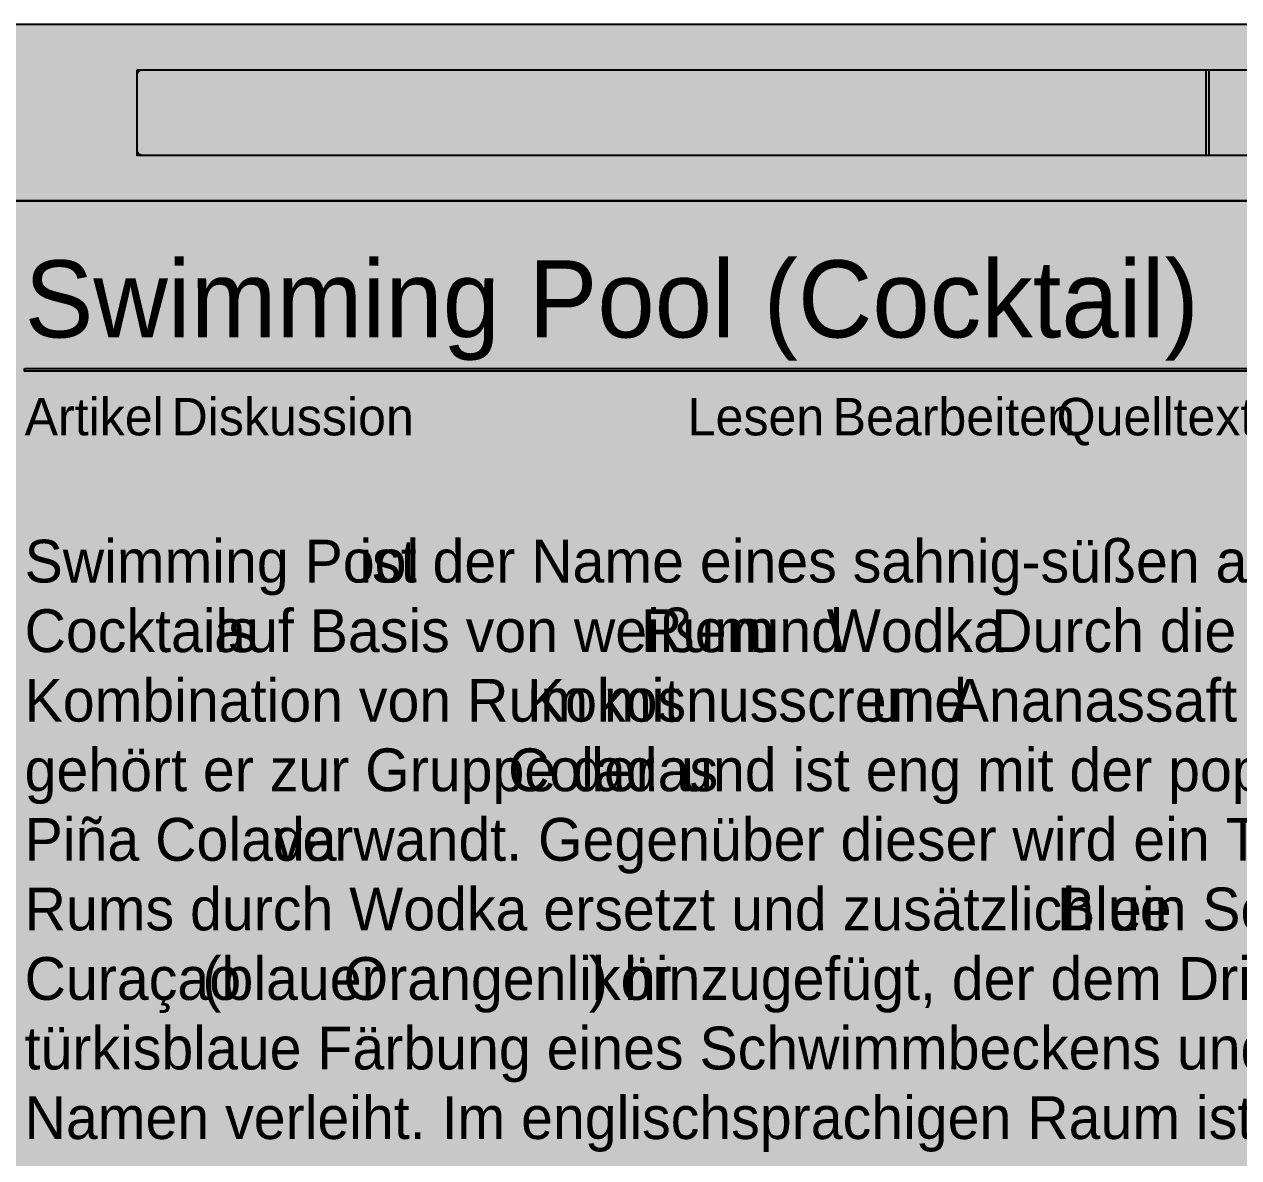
# Model space of a CAD drawing. Extents: x 0 to 1501, y 0 to 1722.
# Drawn here: x 263.9 to 717.6, y 1298.4 to 1722 of the extents above; entities that cross this region are included whole.
import ezdxf

# ---------------------------------------------------------------- set-up
doc = ezdxf.new("R2010")
doc.units = 0

msp = doc.modelspace()

# ---------------------------------------------------------------- hatches: boundary and pattern name
at = {"true_color": 0xf8f9fa}
for points in [[(0, 1722), (1280, 1722), (1280, 1002), (0, 1002)], [(705.45, 1705), (780, 1705), (780, 1673), (705.45, 1673)]]:
    msp.add_hatch(color=256, dxfattribs=at).paths.add_polyline_path(points, flags=0)
at = {"true_color": 0xffffff}
for points in [[(0, 1722), (1280, 1722), (1280, 1656), (0, 1656)], [(308, 1705), (778, 1705), (778, 1705), (778.39, 1704.96), (778.77, 1704.85), (779.11, 1704.66), (779.41, 1704.41), (779.66, 1704.11), (779.85, 1703.77), (779.96, 1703.39), (780, 1703), (780, 1675), (780, 1675), (779.96, 1674.61), (779.85, 1674.23), (779.66, 1673.89), (779.41, 1673.59), (779.11, 1673.34), (778.77, 1673.15), (778.39, 1673.04), (778, 1673), (308, 1673), (308, 1673), (307.61, 1673.04), (307.23, 1673.15), (306.89, 1673.34), (306.59, 1673.59), (306.34, 1673.89), (306.15, 1674.23), (306.04, 1674.61), (306, 1675), (306, 1703), (306, 1703), (306.04, 1703.39), (306.15, 1703.77), (306.34, 1704.11), (306.59, 1704.41), (306.89, 1704.66), (307.23, 1704.85), (307.61, 1704.96), (308, 1705)], [(306, 1705), (706.45, 1705), (706.45, 1673), (306, 1673)], [(0, 1656), (1280, 1656), (1280, 0), (0, 0)]]:
    msp.add_hatch(color=256, dxfattribs=at).paths.add_polyline_path(points, flags=0)
at = {"true_color": 0xa2a9b1}
msp.add_hatch(color=256, dxfattribs=at).paths.add_polyline_path([(264, 1593.35), (1016, 1593.35), (1016, 1592.35), (264, 1592.35)], flags=0)

# ---------------------------------------------------------------- linework, layer by layer
at = {"true_color": 0xf8f9fa}
msp.add_lwpolyline([(0, 1722), (1280, 1722), (1280, 1002), (0, 1002)], close=True, dxfattribs=at)
at = {"true_color": 0xffffff}
for points in [[(0, 1722), (1280, 1722), (1280, 1656), (0, 1656)], [(0, 1656), (1280, 1656), (1280, 0), (0, 0)]]:
    msp.add_lwpolyline(points, close=True, dxfattribs=at)
at = {"true_color": 0xa2a9b1}
msp.add_lwpolyline([(778, 1673), (308, 1673), (308, 1673), (307.61, 1673.04), (307.23, 1673.15), (306.89, 1673.34), (306.59, 1673.59), (306.34, 1673.89), (306.15, 1674.23), (306.04, 1674.61), (306, 1675), (306, 1703), (306, 1703), (306.04, 1703.39), (306.15, 1703.77), (306.34, 1704.11), (306.59, 1704.41), (306.89, 1704.66), (307.23, 1704.85), (307.61, 1704.96), (308, 1705), (308, 1705), (778, 1705)], dxfattribs=at)
at = {"true_color": 0x72777d}
for points in [[(306, 1705), (706.45, 1705), (706.45, 1673), (306, 1673)], [(705.45, 1705), (780, 1705), (780, 1673), (705.45, 1673)]]:
    msp.add_lwpolyline(points, close=True, dxfattribs=at)
at = {"true_color": 0xa2a9b1}
msp.add_lwpolyline([(264, 1593.35), (1016, 1593.35), (1016, 1592.35), (264, 1592.35)], close=True, dxfattribs=at)

# ---------------------------------------------------------------- texts
at = {"true_color": 0x101418}
msp.add_text('Swimming Pool (Cocktail)', height=28.8, dxfattribs=at).set_placement((264, 1604.95))
at = {"true_color": 0x202122}
for s, height, p in [('Artikel', 14, (264, 1568.35)), ('Lesen', 14, (511.73, 1568.35)), ('Swimming Pool', 16, (264, 1513.35)), (' ist der Name eines sahnig-süßen alkoholischen', 16, (383.12, 1513.35)), (' auf Basis von weißem ', 16, (328.9, 1487.35)), (' und ', 16, (528.1, 1487.35)), ('. Durch die', 16, (613.22, 1487.35)), ('Kombination von Rum mit ', 16, (264, 1461.35)), (' und ', 16, (574.4, 1461.35)), ('gehört er zur Gruppe der ', 16, (264, 1435.35)), (' und ist eng mit der populären', 16, (503.32, 1435.35)), (' verwandt. Gegenüber dieser wird ein Teil des weißen', 16, (351.17, 1409.35)), ('Rums durch Wodka ersetzt und zusätzlich ein Schuss ', 16, (264, 1383.35)), (' (blauer ', 16, (324.48, 1357.35)), (') hinzugefügt, der dem Drink die', 16, (474.82, 1357.35)), ('türkisblaue Färbung eines Schwimmbeckens und damit seinen', 16, (264, 1331.35)), ('Namen verleiht. Im englischsprachigen Raum ist der Cocktail', 16, (264, 1305.35))]:
    msp.add_text(s, height=height, dxfattribs=at).set_placement(p)
at = {"true_color": 0x3366cc}
for s, height, p in [('Diskussion', 14, (318.9, 1568.35)), ('Bearbeiten', 14, (565.87, 1568.35)), ('Quelltext bearbeiten', 14, (649.57, 1568.35)), ('Cocktails', 16, (264, 1487.35)), ('Rum', 16, (494.32, 1487.35)), ('Wodka', 16, (563.7, 1487.35)), ('Kokosnusscreme', 16, (451.67, 1461.35)), ('Ananassaft', 16, (610, 1461.35)), ('Coladas', 16, (444.62, 1435.35)), ('Piña Colada', 16, (264, 1409.35)), ('Blue', 16, (649.73, 1383.35)), ('Curaçao', 16, (264, 1357.35)), ('Orangenlikör', 16, (383.2, 1357.35))]:
    msp.add_text(s, height=height, dxfattribs=at).set_placement(p)

doc.saveas('drawing.dxf')
